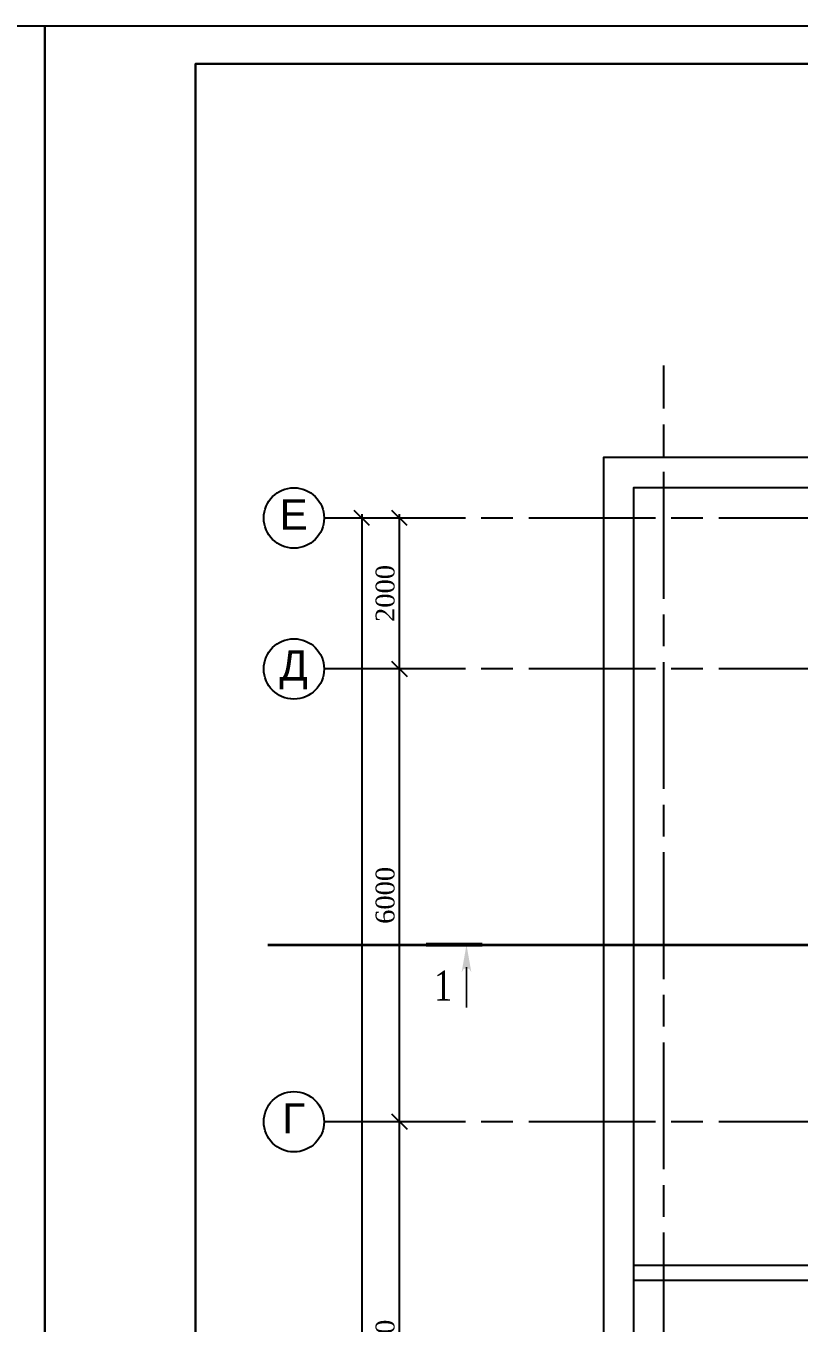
# Model space of a CAD drawing. Header units: inches. Extents: x 2870606 to 3671143, y -733551 to -473558.
# Drawn here: x 3443893 to 3454147, y -509090 to -491903 of the extents above; entities that cross this region are included whole.
import ezdxf

# ---------------------------------------------------------------- set-up
doc = ezdxf.new("R2010")
doc.units = ezdxf.units.IN
doc.header["$MEASUREMENT"] = 0
doc.linetypes.add('ACAD_ISO08W100', pattern=[36, 24, -3, 6, -3])
doc.styles.add('J~stule', font='dutch.ttf')
doc.styles.add('style1', font='times.ttf')
doc.styles.add('стиль3', font='arial.ttf', dxfattribs={"height": 250})
doc.dimstyles.new('J~style', dxfattribs={"dimscale": 100, "dimtxt": 2.5, "dimasz": 2, "dimexe": 0.55, "dimexo": 0.725, "dimtad": 1, "dimdec": 0, "dimdsep": 46, "dimtxsty": 'J~stule', "dimblk": 'OBLIQUE', "dimcen": 2, "dimdle": 0.5, "dimadec": 0, "dimazin": 0, "dimtfac": 1, "dimtdec": 0, "dimtmove": 0, "dimatfit": 3, "dimfxl": 1, "dimarcsym": 0})

# ---------------------------------------------------------------- blocks, each defined once
blk = doc.blocks.new('_Oblique')
at = {"color": 0, "linetype": 'ByBlock', "lineweight": -2}
blk.add_line((-0.5, -0.5), (0.5, 0.5), dxfattribs=at)
blk = doc.blocks.new('*D951')
at = {"color": 0, "lineweight": -2, "transparency": 16777216}
for p, q in [((3449275, -506423), (3448793, -506423)), ((3448848, -512473), (3448848, -506373)), ((3449275, -512423), (3448793, -512423))]:
    blk.add_line(p, q, dxfattribs=at)
at = {"layer": 'Defpoints', "color": 0, "lineweight": 35, "transparency": 16777216}
for p in [(3448848, -506423), (3449348, -506423), (3449348, -512423)]:
    blk.add_point(p, dxfattribs=at)
at = {"color": 0, "lineweight": -2, "transparency": 16777216, "xscale": 200, "yscale": 200, "zscale": 200}
for p, rotation in [((3448848, -506423), 90), ((3448848, -512423), 270)]:
    blk.add_blockref('_Oblique', p, dxfattribs=dict(at, rotation=rotation))
at = {"color": 0, "transparency": 16777216, "insert": (3448658, -509423), "char_height": 250, "attachment_point": 5, "rotation": 90, "style": 'J~stule'}
blk.add_mtext('6000', dxfattribs=at)
blk = doc.blocks.new('*D952')
at = {"color": 0, "lineweight": -2, "transparency": 16777216}
for p, q in [((3449275, -500423), (3448793, -500423)), ((3448848, -506473), (3448848, -500373)), ((3449275, -506423), (3448793, -506423))]:
    blk.add_line(p, q, dxfattribs=at)
at = {"layer": 'Defpoints', "color": 0, "lineweight": 35, "transparency": 16777216}
for p in [(3448848, -500423), (3449348, -500423), (3449348, -506423)]:
    blk.add_point(p, dxfattribs=at)
at = {"color": 0, "lineweight": -2, "transparency": 16777216, "xscale": 200, "yscale": 200, "zscale": 200}
for p, rotation in [((3448848, -500423), 90), ((3448848, -506423), 270)]:
    blk.add_blockref('_Oblique', p, dxfattribs=dict(at, rotation=rotation))
at = {"color": 0, "transparency": 16777216, "insert": (3448658, -503423), "char_height": 250, "attachment_point": 5, "rotation": 90, "style": 'J~stule'}
blk.add_mtext('6000', dxfattribs=at)
blk = doc.blocks.new('*D953')
at = {"color": 0, "lineweight": -2, "transparency": 16777216}
for p, q in [((3448848, -500473), (3448848, -498373)), ((3449275, -498423), (3448793, -498423)), ((3449275, -500423), (3448793, -500423))]:
    blk.add_line(p, q, dxfattribs=at)
at = {"layer": 'Defpoints', "color": 0, "lineweight": 35, "transparency": 16777216}
for p in [(3448848, -498423), (3449348, -498423), (3449348, -500423)]:
    blk.add_point(p, dxfattribs=at)
at = {"color": 0, "lineweight": -2, "transparency": 16777216, "xscale": 200, "yscale": 200, "zscale": 200}
for p, rotation in [((3448848, -498423), 90), ((3448848, -500423), 270)]:
    blk.add_blockref('_Oblique', p, dxfattribs=dict(at, rotation=rotation))
at = {"color": 0, "transparency": 16777216, "insert": (3448658, -499423), "char_height": 250, "attachment_point": 5, "rotation": 90, "style": 'J~stule'}
blk.add_mtext('2000', dxfattribs=at)
blk = doc.blocks.new('*D954')
at = {"color": 0, "lineweight": -2, "transparency": 16777216}
for p, q in [((3448348, -498373), (3448348, -521473)), ((3449275, -498423), (3448293, -498423)), ((3449275, -521423), (3448293, -521423))]:
    blk.add_line(p, q, dxfattribs=at)
at = {"layer": 'Defpoints', "color": 0, "lineweight": 35, "transparency": 16777216}
for p in [(3449348, -498423), (3448348, -521423), (3449348, -521423)]:
    blk.add_point(p, dxfattribs=at)
at = {"color": 0, "lineweight": -2, "transparency": 16777216, "xscale": 200, "yscale": 200, "zscale": 200}
for p, rotation in [((3448348, -498423), 90), ((3448348, -521423), 270)]:
    blk.add_blockref('_Oblique', p, dxfattribs=dict(at, rotation=rotation))
at = {"color": 0, "transparency": 16777216, "insert": (3448158, -509923), "char_height": 250, "attachment_point": 5, "rotation": 90, "style": 'J~stule'}
blk.add_mtext('23000', dxfattribs=at)

msp = doc.modelspace()

# ---------------------------------------------------------------- linework, layer by layer
at = {"color": 252, "linetype": 'ACAD_ISO08W100', "ltscale": 70}
for p, q in [((3452352.3, -524692.02), (3452352.3, -496403.85)), ((3515241.22, -498423.13), (3449347.53, -498423.13)), ((3515241.22, -500423.13), (3449347.53, -500423.13)), ((3515241.22, -506423.13), (3449347.53, -506423.13))]:
    msp.add_line(p, q, dxfattribs=at)
at = {"linetype": 'Continuous'}
for p, q in [((3449347.53, -498423.13), (3447847.53, -498423.13)), ((3449347.53, -500423.13), (3447847.53, -500423.13)), ((3449347.53, -506423.13), (3447847.53, -506423.13))]:
    msp.add_line(p, q, dxfattribs=at)
at = {"color": 1, "lineweight": 35}
msp.add_line((3447103.14, -504076.79), (3516906.49, -504076.79), dxfattribs=at)
for p, q in [((3451952.3, -508323.13), (3455232.3, -508323.13)), ((3451952.3, -508523.13), (3455232.3, -508523.13))]:
    msp.add_line(p, q)
for points in [[(3369143.15, -545903.23), (3369143.15, -491903.23), (3444143.15, -491903.23), (3444143.15, -545903.23)], [(3444143.15, -545903.23), (3444143.15, -491903.23), (3519143.15, -491903.23), (3519143.15, -545903.23)]]:
    msp.add_lwpolyline(points, close=True)
at = {"lineweight": 30}
msp.add_lwpolyline([(3446143.15, -545403.23), (3446143.15, -492403.23), (3518643.15, -492403.23), (3518643.15, -545403.23)], close=True, dxfattribs=at)
for points in [[(3458552.3, -498223.13), (3458552.3, -497623.13), (3451552.3, -497623.13), (3451552.3, -519223.13), (3461552.3, -519223.13), (3461552.3, -518623.13)], [(3458152.3, -498223.13), (3458152.3, -498023.13), (3451952.3, -498023.13), (3451952.3, -518823.13), (3461152.3, -518823.13), (3461152.3, -518623.13)]]:
    msp.add_lwpolyline(points)
for points, const_width in [([(3449947.41, -504076.79), (3449197.41, -504076.79)], 50), ([(3449947.41, -504076.79), (3449197.41, -504076.79)], 50), ([(3449736.15, -504372.52), (3449736.15, -504911.85)], 22.5), ([(3449736.15, -504372.52), (3449736.15, -504911.85)], 22.5)]:
    msp.add_lwpolyline(points, dxfattribs=dict(const_width=const_width))
at = {"linetype": 'Continuous'}
for centre in [(3447447.53, -498423.13), (3447447.53, -500423.13), (3447447.53, -506423.13)]:
    msp.add_circle(centre, 400, dxfattribs=at)
for points in [[(3449736.15, -504076.79), (3449671.89, -504441.22), (3449736.15, -504387.3), (3449698.45, -504399.29)], [(3449736.15, -504076.79), (3449671.89, -504441.22), (3449736.15, -504387.3), (3449698.45, -504399.29)], [(3449736.15, -504076.79), (3449736.15, -504387.3), (3449800.41, -504441.22), (3449773.84, -504399.29)], [(3449736.15, -504076.79), (3449736.15, -504387.3), (3449800.41, -504441.22), (3449773.84, -504399.29)]]:
    msp.add_solid(points)

# ---------------------------------------------------------------- texts
at = {"style": 'style1', "width": 0.8}
msp.add_text('1', height=400, dxfattribs=at).set_placement((3449305.41, -504818.08))
at = {"linetype": 'Continuous', "char_height": 400, "attachment_point": 2, "style": 'стиль3'}
for s, insert in [('Е', (3447443.62, -498177.16)), ('Д', (3447443.62, -500177.16)), ('Г', (3447443.62, -506177.16))]:
    msp.add_mtext(s, dxfattribs=dict(at, insert=insert))

# ---------------------------------------------------------------- dimensions: what is measured, and where the dimension line sits
for base, p1, p2, picture, middle in [((3448347.53, -521423.13), (3449347.53, -498423.13), (3449347.53, -521423.13), '*D954', (3448157.51, -509923.13)), ((3448847.53, -498423.13), (3449347.53, -500423.13), (3449347.53, -498423.13), '*D953', (3448657.51, -499423.13)), ((3448847.53, -500423.13), (3449347.53, -506423.13), (3449347.53, -500423.13), '*D952', (3448657.51, -503423.13)), ((3448847.53, -506423.13), (3449347.53, -512423.13), (3449347.53, -506423.13), '*D951', (3448657.51, -509423.13))]:
    dim = msp.add_linear_dim(base=base, p1=p1, p2=p2, angle=90, dimstyle='J~style', override={"dimdec": 1, "dimtdec": 1})
    dim.commit()
    dim.dimension.update_dxf_attribs({"geometry": picture, "text_midpoint": middle})

doc.saveas('drawing.dxf')
